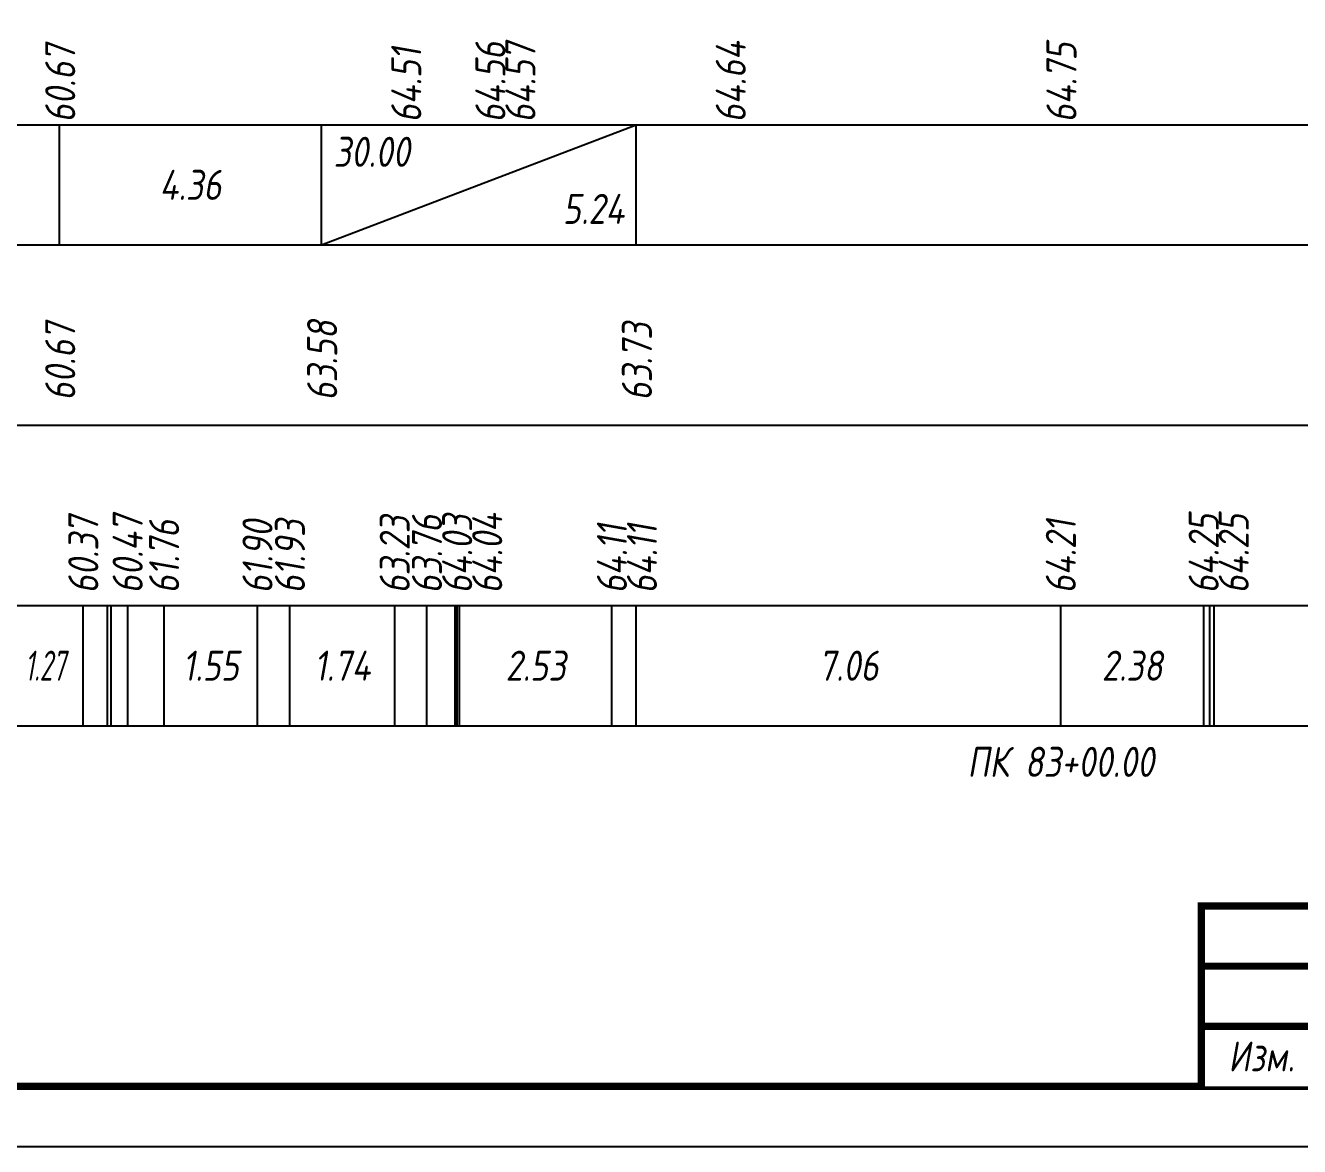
# Model space of a CAD drawing. Extents: x -717 to 1451, y -133302 to 233.
# Drawn here: x 102.1 to 208.1, y -130539.4 to -130446.2 of the extents above; entities that cross this region are included whole.
import ezdxf
from ezdxf.enums import TextEntityAlignment as Align

# ---------------------------------------------------------------- set-up
doc = ezdxf.new("R2010")
doc.units = 0
for name, color, linetype in [('Зарамочное оформление', 7, 'Continuous'), ('Код_510', 7, 'Continuous'), ('Код_514', 1, 'Continuous'), ('Код_516', 1, 'Continuous'), ('Подписи поперечников', 7, 'Continuous'), ('Таблица', 7, 'Continuous')]:
    doc.layers.add(name, color=color, linetype=linetype)
doc.styles.add('М', font='romand.shx', dxfattribs={"width": 0.8, "oblique": 10, "height": 2.5})

msp = doc.modelspace()

# ---------------------------------------------------------------- linework, layer by layer
at = {"flags": 128}
msp.add_lwpolyline([(-30.054, -130539.421), (389.946, -130539.421), (389.946, -130242.421), (-30.054, -130242.421)], close=True, dxfattribs=at)
at = {"const_width": 0.6, "flags": 128}
msp.add_lwpolyline([(-10.054, -130534.421), (384.946, -130534.421), (384.946, -130247.421), (-10.054, -130247.421)], close=True, dxfattribs=at)
at = {"layer": 'Код_510'}
for p, q in [((106.921, -130504.421), (106.921, -130494.421)), ((108.931, -130504.421), (108.931, -130494.421)), ((109.247, -130504.421), (109.247, -130494.421)), ((110.612, -130504.421), (110.612, -130494.421)), ((113.647, -130504.421), (113.647, -130494.421)), ((121.414, -130504.421), (121.414, -130494.421)), ((124.113, -130504.421), (124.113, -130494.421)), ((132.83, -130504.421), (132.83, -130494.421)), ((135.514, -130504.421), (135.514, -130494.421)), ((137.859, -130504.421), (137.859, -130494.421)), ((138.027, -130504.421), (138.027, -130494.421)), ((138.228, -130504.421), (138.228, -130494.421)), ((150.902, -130504.421), (150.902, -130494.421)), ((152.93, -130504.421), (152.93, -130494.421)), ((188.253, -130504.421), (188.253, -130494.421)), ((200.138, -130504.421), (200.138, -130494.421)), ((200.645, -130504.421), (200.645, -130494.421)), ((201.024, -130504.421), (201.024, -130494.421))]:
    msp.add_line(p, q, dxfattribs=at)
at = {"layer": 'Код_516'}
for p, q in [((104.946, -130464.421), (104.946, -130454.421)), ((126.74, -130464.421), (126.74, -130454.421)), ((126.74, -130464.421), (152.93, -130454.421)), ((152.93, -130464.421), (152.93, -130454.421))]:
    msp.add_line(p, q, dxfattribs=at)
at = {"layer": 'Таблица'}
for p, q in [((80, -130454.421), (314.957, -130454.421)), ((79.946, -130464.421), (314.903, -130464.421)), ((79.946, -130479.421), (314.903, -130479.421)), ((79.946, -130494.421), (314.903, -130494.421)), ((79.946, -130504.421), (314.903, -130504.421))]:
    msp.add_line(p, q, dxfattribs=at)

# ---------------------------------------------------------------- texts
at = {"layer": 'Код_510', "style": 'М', "oblique": 10, "width": 0.8}
for s, p in [('60.37', (106.921, -130493.421)), ('60.47', (110.612, -130493.421)), ('61.76', (113.647, -130493.421)), ('61.90', (121.414, -130493.421)), ('61.93', (124.113, -130493.421)), ('63.23', (132.83, -130493.421)), ('63.76', (135.514, -130493.421)), ('64.03', (138.027, -130493.421)), ('64.04', (140.527, -130493.421)), ('64.21', (188.253, -130493.421)), ('64.25', (200.138, -130493.421)), ('64.25', (202.638, -130493.421)), ('64.11', (150.902, -130493.421)), ('64.11', (153.402, -130493.421))]:
    msp.add_text(s, height=2.5, rotation=90, dxfattribs=at).set_placement(p, align=Align.MIDDLE_LEFT)
at = {"layer": 'Код_510', "style": 'М', "oblique": 10}
for s, width, p in [('1.27', 0.6, (103.741, -130499.421)), ('1.55', 0.8, (117.53, -130499.421)), ('1.74', 0.8, (128.472, -130499.421)), ('2.53', 0.8, (144.565, -130499.421)), ('7.06', 0.8, (170.592, -130499.421)), ('2.38', 0.8, (194.196, -130499.421))]:
    msp.add_text(s, height=2.5, dxfattribs=dict(at, width=width)).set_placement(p, align=Align.MIDDLE_CENTER)
at = {"layer": 'Код_514', "style": 'М', "oblique": 10, "width": 0.8}
for s, p in [('60.67', (105, -130454.237)), ('64.51', (133.792, -130454.237)), ('64.56', (140.792, -130454.237)), ('64.57', (143.292, -130454.237)), ('64.64', (160.792, -130454.237)), ('64.75', (188.308, -130454.237))]:
    msp.add_text(s, height=2.5, rotation=90, dxfattribs=at).set_placement(p, align=Align.MIDDLE_LEFT)
at = {"layer": 'Код_516', "style": 'М', "oblique": 10, "width": 0.8}
msp.add_text('30.00', height=2.5, dxfattribs=at).set_placement((127.74, -130455.421), align=Align.TOP_LEFT)
msp.add_text('4.36', height=2.5, dxfattribs=at).set_placement((115.843, -130459.421), align=Align.MIDDLE_CENTER)
msp.add_text('5.24', height=2.5, dxfattribs=at).set_placement((151.93, -130463.421), align=Align.BOTTOM_RIGHT)
for s, p in [('60.67', (105, -130477.371)), ('63.58', (126.795, -130477.371)), ('63.73', (152.985, -130477.371))]:
    msp.add_text(s, height=2.5, rotation=90, dxfattribs=at).set_placement(p, align=Align.MIDDLE_LEFT)
at = {"layer": 'Подписи поперечников', "style": 'М', "oblique": 10, "width": 0.8}
msp.add_text('ПК 83+00.00', height=2.5, dxfattribs=at).set_placement((188.253, -130509.421), align=Align.BOTTOM_CENTER)

# ---------------------------------------------------------------- next in the draw order: wipeouts: each hides what was drawn before it
at = {"linetype": 'Continuous'}
msp.add_wipeout([(199.946, -130519.421), (384.946, -130519.421), (384.946, -130534.421), (199.946, -130534.421)], dxfattribs=at).dxf.layer = 'Зарамочное оформление'

# ---------------------------------------------------------------- next in the draw order: linework, layer by layer
at = {"layer": 'Зарамочное оформление', "linetype": 'Continuous', "lineweight": -3, "const_width": 0.6, "flags": 128}
for points in [[(199.946, -130534.421), (199.946, -130519.421), (384.946, -130519.421)], [(199.946, -130524.421), (264.946, -130524.421)], [(199.946, -130529.421), (264.946, -130529.421)]]:
    msp.add_lwpolyline(points, dxfattribs=at)

# ---------------------------------------------------------------- next in the draw order: texts
at = {"layer": 'Зарамочное оформление', "linetype": 'Continuous', "style": 'М', "oblique": 10, "width": 0.8}
msp.add_text('Изм.', height=2.5, dxfattribs=at).set_placement((204.946, -130531.921), align=Align.MIDDLE_CENTER)

doc.saveas('drawing.dxf')
